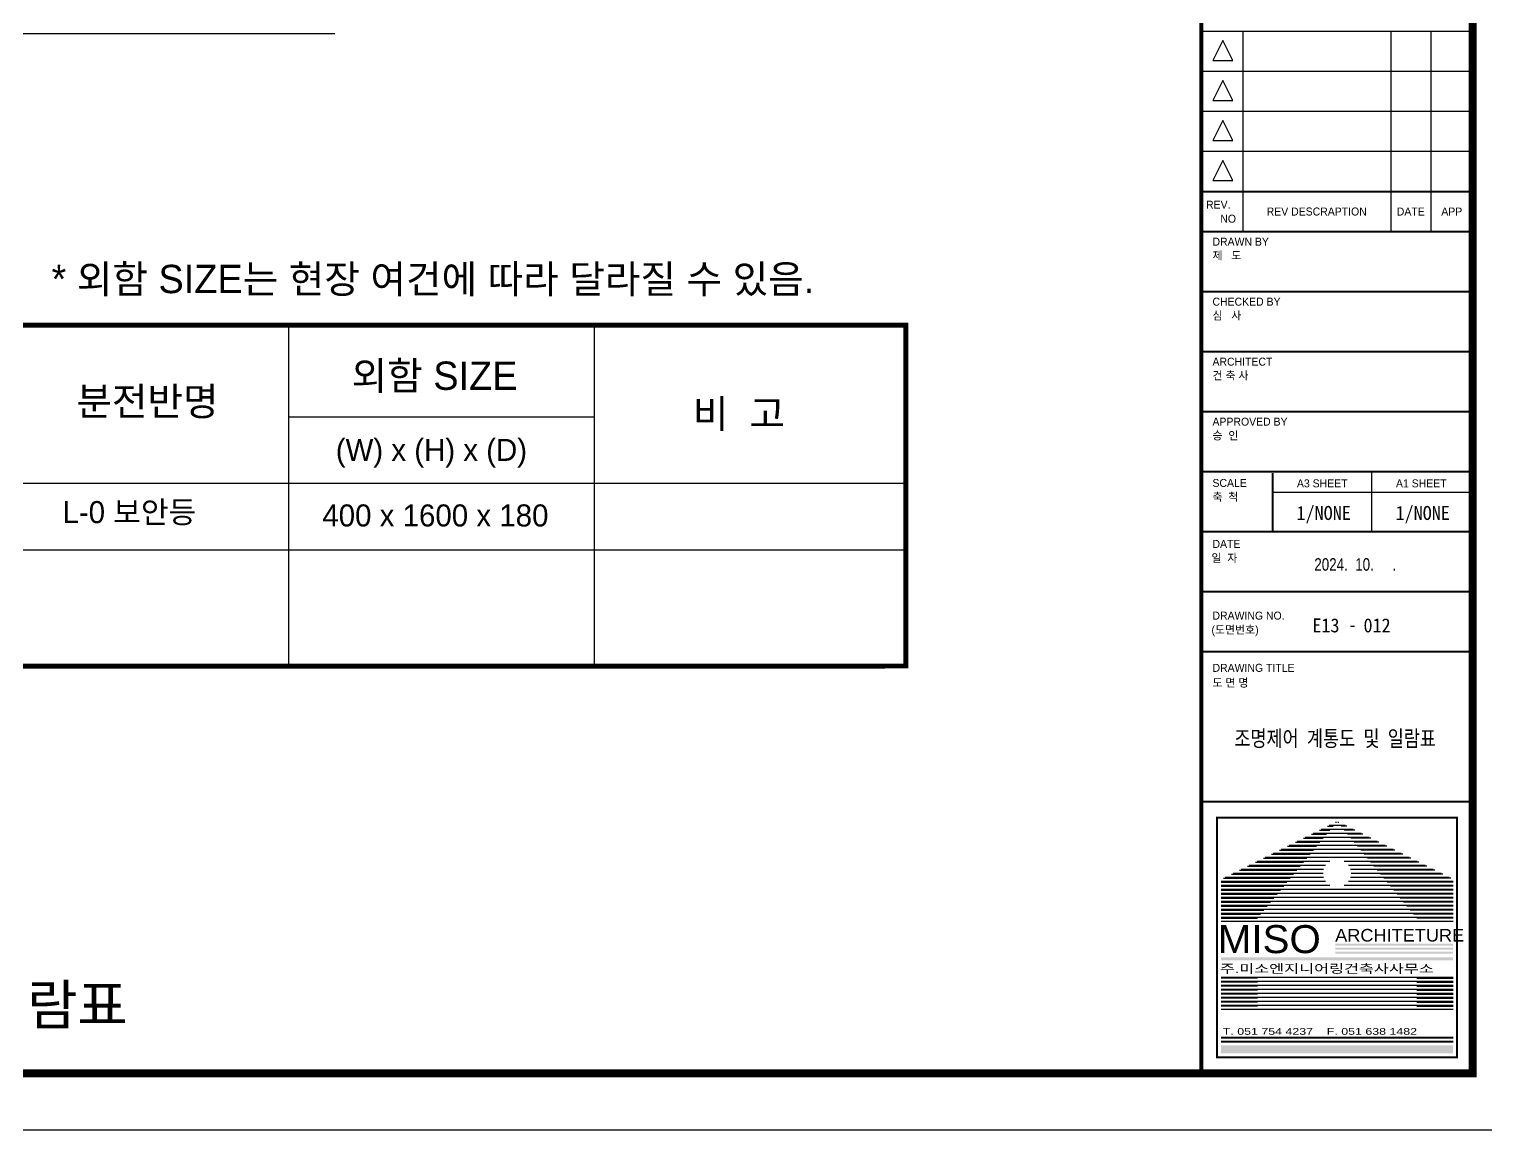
# Model space of a CAD drawing. Header units: millimetres. Extents: x 1282755 to 1285234, y -1758265 to -1757672.
# Drawn here: x 1284034.7 to 1284398.7, y -1758265.4 to -1757990.1 of the extents above; entities that cross this region are included whole.
import ezdxf
from ezdxf.enums import TextEntityAlignment as Align

# ---------------------------------------------------------------- set-up
doc = ezdxf.new("R2010")
doc.units = ezdxf.units.MM
for name, color, linetype in [('A-SHEET-TEXT', 7, 'Continuous'), ('MR', 7, 'Continuous'), ('SHEET$0$9', 9, 'Continuous'), ('SHEET$0$BDR', 4, 'Continuous'), ('SHEET$0$sheet', 3, 'Continuous'), ('SHEET$0$TEXT2-제목', 2, 'Continuous'), ('SYMB', 7, 'Continuous'), ('TEXT', 7, 'Continuous')]:
    doc.layers.add(name, color=color, linetype=linetype)
doc.styles.add('SHEET$0$HGTXT', font='Expo M.ttf', dxfattribs={"width": 0.8})
doc.styles.add('SHEET$0$HY울릉도M', font='h2wulm.TTF')
doc.styles.add('SHEET$0$돋움체', font='DotumChe.ttf')
doc.styles.add('돋움체', font='DotumChe.ttf')
doc.styles.add('새굴림', font='NGULIM.TTF')
doc.styles.add('세종기술단', font='H2HDRM_0.TTF')

# ---------------------------------------------------------------- blocks, each defined once
blk = doc.blocks.new('zw$10EE')
at = {"style": 'SHEET$0$돋움체'}
blk.add_text('- ', height=3.111, dxfattribs=at).set_placement((-31.07, 5.11))
blk = doc.blocks.new('SHEET$0$zw$653F')
at = {"layer": 'SHEET$0$9'}
h = blk.add_hatch(color=256, dxfattribs=at)
edge = h.paths.add_edge_path()
edge.add_ellipse((779.92, -516), major_axis=(0.01, 0), ratio=1, start_angle=0, end_angle=360)
at = {"layer": 'SHEET$0$sheet'}
h = blk.add_hatch(color=256, dxfattribs=at)
h.paths.add_polyline_path([(779.46, -546.52), (779.46, -547.02), (808.92, -547.02), (808.92, -546.52)])
h.paths.add_polyline_path([(779.46, -547.52), (779.46, -548.02), (808.92, -548.02), (808.92, -547.52)])
h.paths.add_polyline_path([(779.46, -548.52), (779.46, -549.02), (808.92, -549.02), (808.92, -548.52)])
h.paths.add_polyline_path([(750.92, -549.99), (750.92, -550.7), (808.92, -550.7), (808.92, -549.99)])
blk.add_hatch(color=256, dxfattribs=at).paths.add_polyline_path([(750.92, -572), (750.92, -574), (808.92, -574), (808.92, -572)])
at = {"layer": 'Defpoints', "color": 0}
blk.add_lwpolyline([(826.33, 0), (0, 0), (0, -593.1), (826.33, -593.1)], close=True, dxfattribs=at)
at = {"layer": 'SHEET$0$9'}
for p, q in [((779.52, -516.2), (779.75, -516.2)), ((779.92, -516), (779.92, -516)), ((779.92, -516), (779.92, -516)), ((780.08, -516.2), (780.32, -516.2)), ((771.52, -520.2), (776.46, -520.2)), ((787.92, -520), (771.92, -520)), ((773.52, -519.2), (777.28, -519.2)), ((785.92, -519), (773.92, -519)), ((775.52, -518.2), (778.1, -518.2)), ((783.92, -518), (775.92, -518)), ((783.92, -518), (775.92, -518)), ((777.52, -517.2), (778.93, -517.2)), ((781.92, -517), (777.92, -517)), ((782.32, -517.2), (780.9, -517.2)), ((784.32, -518.2), (781.73, -518.2)), ((786.32, -519.2), (782.55, -519.2)), ((788.32, -520.2), (783.37, -520.2)), ((763.52, -524.2), (773.17, -524.2)), ((795.92, -524), (763.92, -524)), ((765.52, -523.2), (773.99, -523.2)), ((793.92, -523), (765.92, -523)), ((767.52, -522.2), (774.81, -522.2)), ((791.92, -522), (767.92, -522)), ((769.52, -521.2), (775.64, -521.2)), ((789.92, -521), (769.92, -521)), ((790.32, -521.2), (784.2, -521.2)), ((792.32, -522.2), (785.02, -522.2)), ((794.32, -523.2), (785.84, -523.2)), ((796.32, -524.2), (786.67, -524.2)), ((757.52, -527.2), (770.7, -527.2)), ((777.04, -527), (757.92, -527)), ((759.52, -526.2), (771.52, -526.2)), ((778.11, -526), (759.92, -526)), ((761.52, -525.2), (772.34, -525.2)), ((797.92, -525), (761.92, -525)), ((799.92, -526), (781.72, -526)), ((801.92, -527), (782.79, -527)), ((798.32, -525.2), (787.49, -525.2)), ((800.32, -526.2), (788.31, -526.2)), ((802.32, -527.2), (789.14, -527.2)), ((777.04, -531), (750.92, -531)), ((750.92, -531.2), (767.4, -531.2)), ((751.52, -530.2), (768.23, -530.2)), ((776.56, -530), (751.92, -530)), ((753.52, -529.2), (769.05, -529.2)), ((776.42, -529), (753.92, -529)), ((755.52, -528.2), (769.87, -528.2)), ((776.56, -528), (755.92, -528)), ((808.92, -531), (782.79, -531)), ((803.92, -528), (783.27, -528)), ((807.92, -530), (783.27, -530)), ((805.92, -529), (783.42, -529)), ((804.32, -528.2), (789.96, -528.2)), ((806.32, -529.2), (790.78, -529.2)), ((808.32, -530.2), (791.61, -530.2)), ((808.92, -531.2), (792.43, -531.2)), ((778.11, -532), (750.92, -532)), ((750.92, -532.2), (766.58, -532.2)), ((808.92, -533), (750.92, -533)), ((750.92, -533.2), (765.76, -533.2)), ((808.92, -534), (750.92, -534)), ((750.92, -534.2), (764.93, -534.2)), ((808.92, -535), (750.92, -535)), ((808.92, -532), (781.72, -532)), ((808.92, -532.2), (793.25, -532.2)), ((808.92, -533.2), (794.08, -533.2)), ((808.92, -534.2), (794.9, -534.2)), ((750.92, -535.2), (764.11, -535.2)), ((808.92, -536), (750.92, -536)), ((750.92, -536.2), (763.29, -536.2)), ((808.92, -537), (750.92, -537)), ((750.92, -537.2), (762.46, -537.2)), ((808.92, -538), (750.92, -538)), ((750.92, -538.2), (761.64, -538.2)), ((808.92, -535.2), (795.72, -535.2)), ((808.92, -536.2), (796.55, -536.2)), ((808.92, -537.2), (797.37, -537.2)), ((808.92, -538.2), (798.19, -538.2)), ((808.92, -539), (750.92, -539)), ((750.92, -539.2), (760.82, -539.2)), ((808.92, -540), (750.92, -540)), ((750.92, -540.2), (759.99, -540.2)), ((808.92, -541), (750.92, -541)), ((808.92, -539.2), (799.02, -539.2)), ((808.92, -540.2), (799.84, -540.2)), ((808.92, -555), (750.92, -555)), ((759.99, -555.2), (750.92, -555.2)), ((808.92, -556), (750.92, -556)), ((759.99, -556.2), (750.92, -556.2)), ((799.84, -555.2), (808.92, -555.2)), ((799.84, -556.2), (808.92, -556.2)), ((808.92, -557), (750.92, -557)), ((759.99, -557.2), (750.92, -557.2)), ((808.92, -558), (750.92, -558)), ((759.99, -558.2), (750.92, -558.2)), ((808.92, -559), (750.92, -559)), ((759.99, -559.2), (750.92, -559.2)), ((808.92, -560), (750.92, -560)), ((759.99, -560.2), (750.92, -560.2)), ((799.84, -557.2), (808.92, -557.2)), ((799.84, -558.2), (808.92, -558.2)), ((799.84, -559.2), (808.92, -559.2)), ((799.84, -560.2), (808.92, -560.2)), ((808.92, -561), (750.92, -561)), ((759.99, -561.2), (750.92, -561.2)), ((808.92, -562), (750.92, -562)), ((759.99, -562.2), (750.92, -562.2)), ((808.92, -563), (750.92, -563)), ((799.84, -561.2), (808.92, -561.2)), ((799.84, -562.2), (808.92, -562.2)), ((808.92, -570), (750.92, -570)), ((808.92, -570.2), (750.92, -570.2)), ((808.92, -571), (750.92, -571)), ((808.92, -571.2), (750.92, -571.2))]:
    blk.add_line(p, q, dxfattribs=at)
blk.add_circle((779.92, -516), 0.01, dxfattribs=at)
at = {"layer": 'SHEET$0$sheet', "color": 4}
for p, q in [((813.33, -318.5), (746, -318.5)), ((756.33, -318.5), (756.33, -368.5)), ((793.33, -318.5), (793.33, -368.5)), ((803.33, -318.5), (803.33, -368.5)), ((813.33, -328.5), (746, -328.5)), ((813.33, -338.5), (746, -338.5)), ((813.33, -348.5), (746, -348.5))]:
    blk.add_line(p, q, dxfattribs=at)
at = {"layer": 'SHEET$0$sheet'}
for p, q in [((788.58, -443.5), (788.58, -428.5)), ((763.83, -433.66), (813.83, -433.66)), ((808.92, -555), (750.92, -555)), ((808.92, -556), (750.92, -556)), ((808.92, -557), (750.92, -557)), ((808.92, -558), (750.92, -558)), ((808.92, -559), (750.92, -559)), ((808.92, -560), (750.92, -560)), ((808.92, -561), (750.92, -561)), ((808.92, -570), (750.92, -570)), ((808.92, -571), (750.92, -571))]:
    blk.add_line(p, q, dxfattribs=at)
for points, const_width in [([(27.5, -27.5), (813.83, -27.5), (813.83, -579), (27.5, -579)], 2), ([(809.92, -575), (749.92, -575), (749.92, -515), (809.92, -515)], 0.5)]:
    blk.add_lwpolyline(points, close=True, dxfattribs=dict(at, const_width=const_width))
for points, const_width in [([(746, -27.5), (746, -578.5)], 1), ([(746, -358.5), (813.83, -358.5)], 0.5), ([(746, -368.5), (813.83, -368.5)], 0.5), ([(746, -383.5), (813.83, -383.5)], 0.5), ([(746, -398.5), (813.83, -398.5)], 0.5), ([(746, -413.5), (813.83, -413.5)], 0.5), ([(746, -428.5), (813.83, -428.5)], 0.5), ([(763.83, -428.83), (763.83, -443.5)], 0.5), ([(746, -443.5), (813.83, -443.5)], 0.5), ([(746, -458.5), (813.83, -458.5)], 0.5), ([(746, -473.5), (813.83, -473.5)], 0.5), ([(746, -511), (813.83, -511)], 0.5)]:
    blk.add_lwpolyline(points, dxfattribs=dict(at, const_width=const_width))
at = {"layer": 'SHEET$0$sheet', "color": 4}
for points in [[(748.83, -325.77), (753.83, -325.77), (751.33, -320.77)], [(748.83, -335.77), (753.83, -335.77), (751.33, -330.77)], [(748.83, -345.77), (753.83, -345.77), (751.33, -340.77)], [(748.83, -355.77), (753.83, -355.77), (751.33, -350.77)]]:
    blk.add_lwpolyline(points, close=True, dxfattribs=at)
blk.add_blockref('zw$10EE', (813.83, -473.5))
at = {"layer": 'SHEET$0$sheet', "style": 'SHEET$0$HY울릉도M'}
for s, height, width, p in [('REV.', 2, 1, (747.18, -362.77)), ('NO', 2, 1, (750.74, -366.28)), ('DRAWN BY', 2, 1, (748.78, -372.03)), ('제   도', 2, 1, (748.78, -375.5)), ('CHECKED BY', 2, 1, (748.78, -387.03)), ('심   사', 2, 1, (748.78, -390.5)), ('ARCHITECT', 2, 1, (748.78, -402.03)), ('건 축 사', 2, 1, (748.78, -405.5)), ('APPROVED BY', 2, 1, (748.78, -417.03)), ('승  인', 2, 1, (748.78, -420.5)), ('SCALE', 2, 1, (748.78, -432.36)), ('축  척', 2, 1, (748.78, -435.83)), ('DATE', 2, 1, (748.78, -447.6)), ('일  자', 2, 1, (748.53, -451.13)), ('DRAWING NO.', 2, 1, (748.78, -465.52)), ('(도면번호)', 2, 1, (748.53, -469.06)), ('DRAWING TITLE', 2, 1, (748.79, -478.58)), ('도 면 명', 2, 1, (748.78, -482.31)), ('MISO', 7, 1.1, (750.11, -548.91)), ('ARCHITETURE', 3.15, 1.1, (779.44, -546.01)), ('주.미소엔지니어링건축사사무소', 2.1293, 1.4, (750.64, -553.87)), ('T. 051 754 4237    F. 051 638 1482', 1.6904, 1.4, (751.36, -569.33))]:
    blk.add_text(s, height=height, dxfattribs=dict(at, width=width)).set_placement(p)
at = {"layer": 'SHEET$0$sheet', "style": 'SHEET$0$HY울릉도M', "width": 1}
for s, p in [('REV DESCRAPTION', (774.83, -364.49)), ('DATE', (798.33, -364.49)), ('APP', (808.58, -364.49)), ('A3 SHEET', (776.21, -432.46)), ('A1 SHEET', (800.96, -432.46))]:
    blk.add_text(s, height=2, dxfattribs=at).set_placement(p, align=Align.CENTER)
at = {"layer": 'SHEET$0$TEXT2-제목', "color": 7, "style": 'SHEET$0$HGTXT', "width": 0.8}
blk.add_text('2024.  10.     .', height=3.125, dxfattribs=at).set_placement((774.23, -453.29))
blk = doc.blocks.new('SHEET$0$미소건축시트')
blk.add_blockref('SHEET$0$zw$653F', (0, 593.1))
blk = doc.blocks.new('SHEET')
at = {"layer": 'SHEET$0$BDR', "xscale": 100, "yscale": 100, "zscale": 100}
blk.add_blockref('SHEET$0$미소건축시트', (1200122, -1758265), dxfattribs=at)

msp = doc.modelspace()

# ---------------------------------------------------------------- linework, layer by layer
at = {"layer": 'MR'}
for p, q in [((1284099.5, -1758064.25), (1284099.5, -1758149.51)), ((1284175.95, -1758064.25), (1284175.94, -1758149.51)), ((1284099.5, -1758087.1), (1284175.95, -1758087.1)), ((1283669.77, -1758103.69), (1284253.8, -1758103.68)), ((1283669.77, -1758103.69), (1284253.8, -1758103.68)), ((1283669.77, -1758103.69), (1284253.8, -1758103.68)), ((1283669.77, -1758103.69), (1284253.8, -1758103.68)), ((1283669.77, -1758120.33), (1284253.8, -1758120.32)), ((1283669.77, -1758120.33), (1284253.8, -1758120.32)), ((1283669.77, -1758120.33), (1284253.8, -1758120.32)), ((1283669.77, -1758120.33), (1284253.8, -1758120.32)), ((1283669.77, -1758120.33), (1284253.8, -1758120.32)), ((1283669.77, -1758120.33), (1284253.8, -1758120.32)), ((1283669.77, -1758120.33), (1284253.8, -1758120.32)), ((1283669.77, -1758120.33), (1284253.8, -1758120.32)), ((1283669.77, -1758120.33), (1284253.8, -1758120.32)), ((1283669.77, -1758120.33), (1284253.8, -1758120.32))]:
    msp.add_line(p, q, dxfattribs=at)
at = {"layer": 'MR', "const_width": 1.19}
msp.add_lwpolyline([(1283669.77, -1758064.16), (1284253.8, -1758064.15), (1284253.8, -1758149.4), (1283669.77, -1758149.41)], close=True, dxfattribs=at)
at = {"layer": 'SYMB', "color": 7, "linetype": 'Continuous'}
msp.add_line((1283718.62, -1757991.26), (1284111.13, -1757991.26), dxfattribs=at)

# ---------------------------------------------------------------- block references
at = {"xscale": 0.01, "yscale": 0.01, "zscale": 0.01}
msp.add_blockref('SHEET', (1271580.42, -1740682.7), dxfattribs=at)

# ---------------------------------------------------------------- texts
at = {"layer": 'A-SHEET-TEXT', "style": '세종기술단'}
msp.add_text('조명제어 계통도 및 일람표', height=10, dxfattribs=at).set_placement((1283984.84, -1758234.04), align=Align.MIDDLE_CENTER)
at = {"layer": 'MR', "color": 3, "style": '새굴림'}
for s, height, p in [('* 외함 SIZE는 현장 여건에 따라 달라질 수 있음.', 7.0819, (1284040.31, -1758056.15)), ('외함 SIZE', 7.082, (1284115.29, -1758080.33)), ('분전반명', 7.082, (1284046.5, -1758086.74)), ('비  고', 7.082, (1284200.58, -1758089.82)), ('(W) x (H) x (D)', 5.5014, (1284111.34, -1758098.09)), ('L-0 보안등', 5.508, (1284043.04, -1758113.65))]:
    msp.add_text(s, height=height, dxfattribs=at).set_placement(p)
msp.add_text('400 x 1600 x 180', height=5.508, dxfattribs=at).set_placement((1284136.23, -1758111.73), align=Align.MIDDLE_CENTER)
at = {"layer": 'TEXT', "style": '돋움체'}
for s, p in [('1/NONE', (1284351.42, -1758111.11)), ('1/NONE', (1284376.17, -1758111.11)), ('012', (1284368.16, -1758139.21))]:
    msp.add_text(s, height=3.5, dxfattribs=at).set_placement(p, align=Align.MIDDLE_LEFT)
msp.add_text('E13', height=3.5, dxfattribs=at).set_placement((1284362.16, -1758139.21), align=Align.MIDDLE_RIGHT)
at = {"layer": 'TEXT', "style": '돋움체', "width": 0.8}
msp.add_text('조명제어 계통도 및 일람표', height=4, dxfattribs=at).set_placement((1284361.08, -1758167.48), align=Align.MIDDLE_CENTER)

doc.saveas('drawing.dxf')
